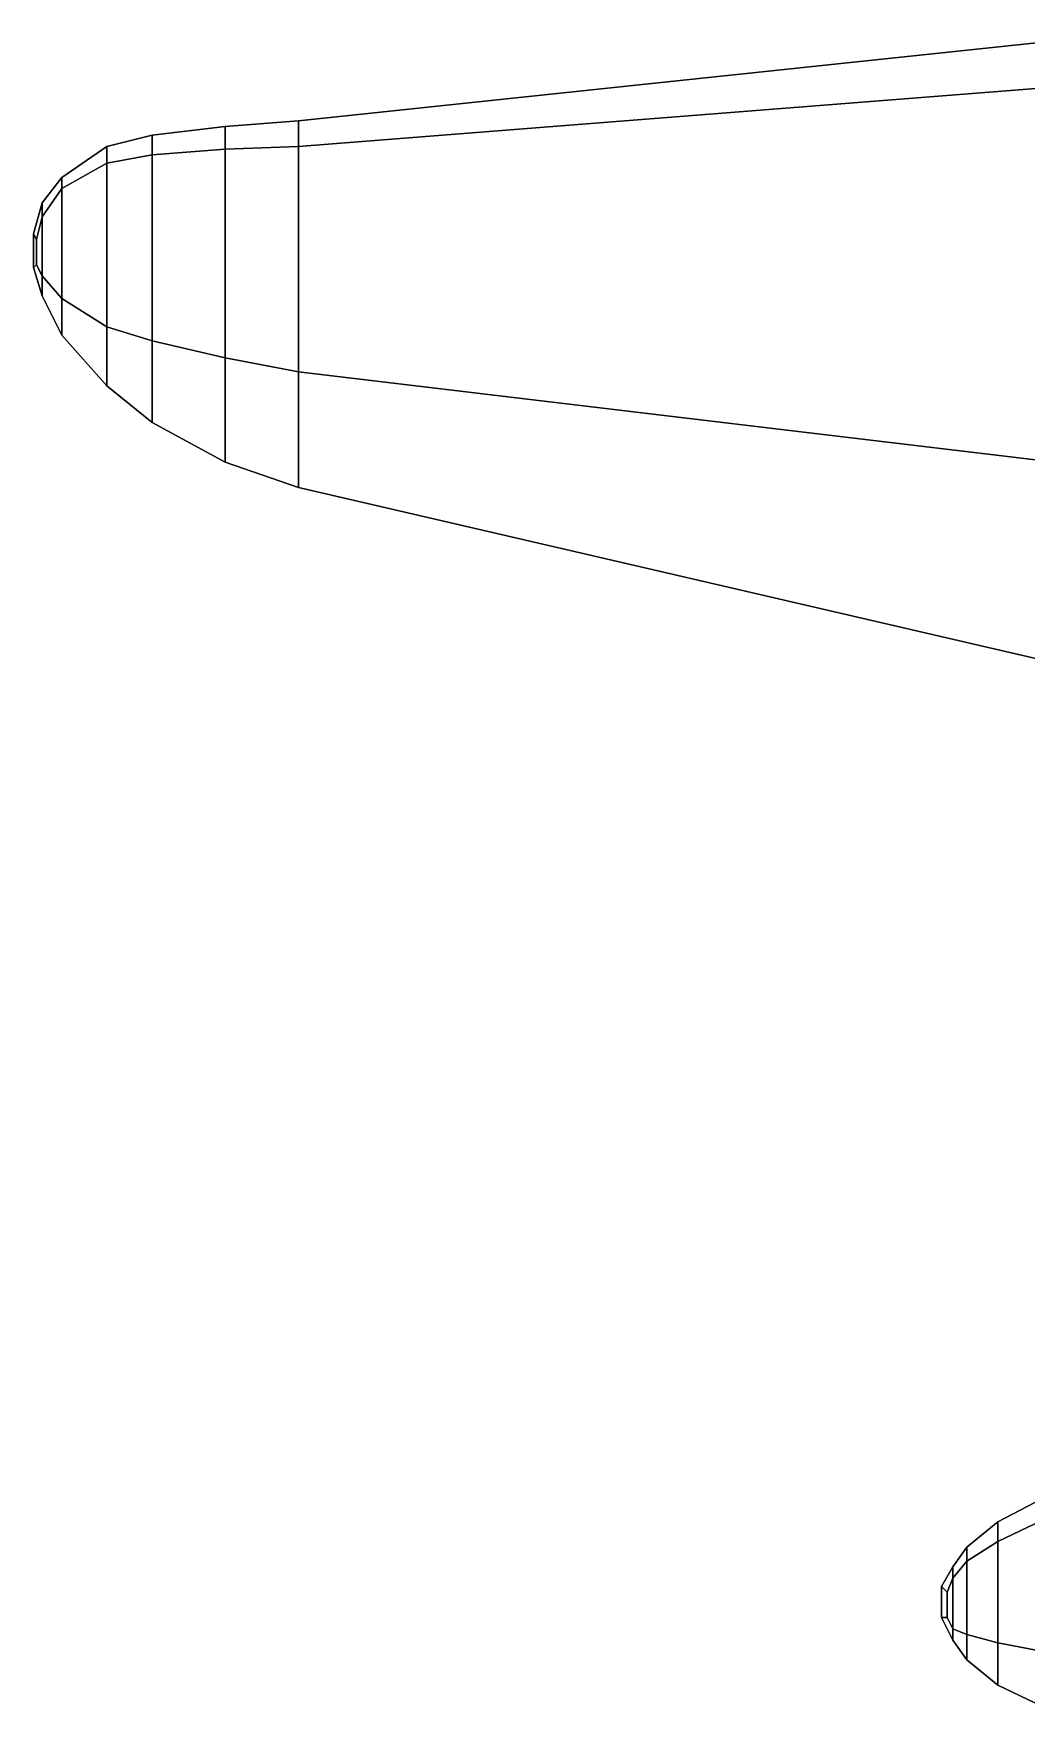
# Model space of a CAD drawing. Header units: millimetres. Extents: x -4.94 to 4.94, y -4.32 to 4.33.
# Drawn here: x -4.94 to -1.42, y -3.8 to 2.16 of the extents above; entities that cross this region are included whole.
import ezdxf

# ---------------------------------------------------------------- set-up
doc = ezdxf.new("R2010")
doc.units = ezdxf.units.MM
doc.layers.add('wing2', color=1, linetype='Continuous')

msp = doc.modelspace()

# ---------------------------------------------------------------- linework, layer by layer
at = {"layer": 'wing2'}
for points in [[(-4, 1.76, 1.51), (-1.07, 1.99, 1.25), (-1.07, 2.16, 1.43), (-4, 1.85, 1.58)], [(-4, 1.85, 1.58), (-1.07, 2.16, 1.43), (-1.07, 1.99, 1.6), (-4, 1.76, 1.66)], [(-4, 0.96, 1.51), (-1.07, 0.61, 1.25), (-1.07, 1.99, 1.25), (-4, 1.76, 1.51)], [(-1.07, 1.99, 1.6), (-1.07, 0.61, 1.6), (-4, 0.96, 1.66), (-4, 1.76, 1.66)], [(-4.26, 1.83, 1.6), (-4, 1.85, 1.58), (-4, 1.76, 1.66), (-4.26, 1.75, 1.67)], [(-4.26, 1.75, 1.54), (-4, 1.76, 1.51), (-4, 1.85, 1.58), (-4.26, 1.83, 1.6)], [(-4.68, 1.76, 1.62), (-4.52, 1.8, 1.62), (-4.52, 1.73, 1.67), (-4.68, 1.7, 1.67)], [(-4.68, 1.7, 1.58), (-4.52, 1.73, 1.56), (-4.52, 1.8, 1.62), (-4.68, 1.76, 1.62)], [(-4.52, 1.8, 1.62), (-4.26, 1.83, 1.6), (-4.26, 1.75, 1.67), (-4.52, 1.73, 1.67)], [(-4.52, 1.73, 1.56), (-4.26, 1.75, 1.54), (-4.26, 1.83, 1.6), (-4.52, 1.8, 1.62)], [(-4.84, 1.61, 1.61), (-4.68, 1.7, 1.58), (-4.68, 1.76, 1.62), (-4.84, 1.65, 1.65)], [(-4.84, 1.65, 1.65), (-4.68, 1.76, 1.62), (-4.68, 1.7, 1.67), (-4.84, 1.61, 1.67)], [(-4.68, 1.12, 1.58), (-4.52, 1.07, 1.56), (-4.52, 1.73, 1.56), (-4.68, 1.7, 1.58)], [(-4.52, 1.73, 1.67), (-4.52, 1.07, 1.67), (-4.68, 1.12, 1.67), (-4.68, 1.7, 1.67)], [(-4.52, 1.07, 1.56), (-4.26, 1.01, 1.54), (-4.26, 1.75, 1.54), (-4.52, 1.73, 1.56)], [(-4.26, 1.75, 1.67), (-4.26, 1.01, 1.67), (-4.52, 1.07, 1.67), (-4.52, 1.73, 1.67)], [(-4.26, 1.01, 1.54), (-4, 0.96, 1.51), (-4, 1.76, 1.51), (-4.26, 1.75, 1.54)], [(-4, 1.76, 1.66), (-4, 0.96, 1.66), (-4.26, 1.01, 1.67), (-4.26, 1.75, 1.67)], [(-4.84, 1.22, 1.61), (-4.68, 1.12, 1.58), (-4.68, 1.7, 1.58), (-4.84, 1.61, 1.61)], [(-4.68, 1.7, 1.67), (-4.68, 1.12, 1.67), (-4.84, 1.22, 1.67), (-4.84, 1.61, 1.67)], [(-4.91, 1.51, 1.64), (-4.84, 1.61, 1.61), (-4.84, 1.65, 1.65), (-4.91, 1.56, 1.66)], [(-4.91, 1.56, 1.66), (-4.84, 1.65, 1.65), (-4.84, 1.61, 1.67), (-4.91, 1.51, 1.67)], [(-4.91, 1.3, 1.64), (-4.84, 1.22, 1.61), (-4.84, 1.61, 1.61), (-4.91, 1.51, 1.64)], [(-4.84, 1.61, 1.67), (-4.84, 1.22, 1.67), (-4.91, 1.3, 1.67), (-4.91, 1.51, 1.67)], [(-4.93, 1.43, 1.65), (-4.91, 1.51, 1.64), (-4.91, 1.56, 1.66), (-4.94, 1.45, 1.66)], [(-4.94, 1.45, 1.66), (-4.91, 1.56, 1.66), (-4.91, 1.51, 1.67), (-4.93, 1.43, 1.67)], [(-4.93, 1.34, 1.65), (-4.91, 1.3, 1.64), (-4.91, 1.51, 1.64), (-4.93, 1.43, 1.65)], [(-4.91, 1.51, 1.67), (-4.91, 1.3, 1.67), (-4.93, 1.34, 1.67), (-4.93, 1.43, 1.67)], [(-4.93, 1.43, 1.67), (-4.93, 1.34, 1.67), (-4.94, 1.33, 1.66), (-4.94, 1.45, 1.66)], [(-4.94, 1.45, 1.66), (-4.94, 1.33, 1.66), (-4.93, 1.34, 1.65), (-4.93, 1.43, 1.65)], [(-4.94, 1.33, 1.66), (-4.91, 1.23, 1.66), (-4.91, 1.3, 1.64), (-4.93, 1.34, 1.65)], [(-4.93, 1.34, 1.67), (-4.91, 1.3, 1.67), (-4.91, 1.23, 1.66), (-4.94, 1.33, 1.66)], [(-4.91, 1.23, 1.66), (-4.84, 1.09, 1.65), (-4.84, 1.22, 1.61), (-4.91, 1.3, 1.64)], [(-4.91, 1.3, 1.67), (-4.84, 1.22, 1.67), (-4.84, 1.09, 1.65), (-4.91, 1.23, 1.66)], [(-4.84, 1.09, 1.65), (-4.68, 0.91, 1.62), (-4.68, 1.12, 1.58), (-4.84, 1.22, 1.61)], [(-4.84, 1.22, 1.67), (-4.68, 1.12, 1.67), (-4.68, 0.91, 1.62), (-4.84, 1.09, 1.65)], [(-4.68, 0.91, 1.62), (-4.52, 0.78, 1.62), (-4.52, 1.07, 1.56), (-4.68, 1.12, 1.58)], [(-4.68, 1.12, 1.67), (-4.52, 1.07, 1.67), (-4.52, 0.78, 1.62), (-4.68, 0.91, 1.62)], [(-4.52, 0.78, 1.62), (-4.26, 0.64, 1.6), (-4.26, 1.01, 1.54), (-4.52, 1.07, 1.56)], [(-4.52, 1.07, 1.67), (-4.26, 1.01, 1.67), (-4.26, 0.64, 1.6), (-4.52, 0.78, 1.62)], [(-4.26, 0.64, 1.6), (-4, 0.55, 1.58), (-4, 0.96, 1.51), (-4.26, 1.01, 1.54)], [(-4.26, 1.01, 1.67), (-4, 0.96, 1.66), (-4, 0.55, 1.58), (-4.26, 0.64, 1.6)], [(-4, 0.55, 1.58), (-1.07, -0.13, 1.43), (-1.07, 0.61, 1.25), (-4, 0.96, 1.51)], [(-4, 0.96, 1.66), (-1.07, 0.61, 1.6), (-1.07, -0.13, 1.43), (-4, 0.55, 1.58)], [(-1.52, -3.12, 2.26), (-1.31, -3.01, 2.26), (-1.31, -3.09, 2.3), (-1.52, -3.19, 2.29)], [(-1.52, -3.19, 2.23), (-1.31, -3.09, 2.22), (-1.31, -3.01, 2.26), (-1.52, -3.12, 2.26)], [(-1.52, -3.55, 2.23), (-1.31, -3.59, 2.22), (-1.31, -3.09, 2.22), (-1.52, -3.19, 2.23)], [(-1.31, -3.09, 2.3), (-1.31, -3.59, 2.3), (-1.52, -3.55, 2.29), (-1.52, -3.19, 2.29)], [(-1.63, -3.21, 2.26), (-1.52, -3.12, 2.26), (-1.52, -3.19, 2.29), (-1.63, -3.26, 2.28)], [(-1.63, -3.26, 2.24), (-1.52, -3.19, 2.23), (-1.52, -3.12, 2.26), (-1.63, -3.21, 2.26)], [(-1.68, -3.28, 2.26), (-1.63, -3.21, 2.26), (-1.63, -3.26, 2.28), (-1.68, -3.32, 2.27)], [(-1.68, -3.32, 2.24), (-1.63, -3.26, 2.24), (-1.63, -3.21, 2.26), (-1.68, -3.28, 2.26)], [(-1.63, -3.52, 2.24), (-1.52, -3.55, 2.23), (-1.52, -3.19, 2.23), (-1.63, -3.26, 2.24)], [(-1.52, -3.19, 2.29), (-1.52, -3.55, 2.29), (-1.63, -3.52, 2.28), (-1.63, -3.26, 2.28)], [(-1.68, -3.5, 2.24), (-1.63, -3.52, 2.24), (-1.63, -3.26, 2.24), (-1.68, -3.32, 2.24)], [(-1.63, -3.26, 2.28), (-1.63, -3.52, 2.28), (-1.68, -3.5, 2.27), (-1.68, -3.32, 2.27)], [(-1.72, -3.35, 2.26), (-1.68, -3.28, 2.26), (-1.68, -3.32, 2.27), (-1.7, -3.37, 2.27)], [(-1.7, -3.37, 2.24), (-1.68, -3.32, 2.24), (-1.68, -3.28, 2.26), (-1.72, -3.35, 2.26)], [(-1.7, -3.46, 2.24), (-1.68, -3.5, 2.24), (-1.68, -3.32, 2.24), (-1.7, -3.37, 2.24)], [(-1.68, -3.32, 2.27), (-1.68, -3.5, 2.27), (-1.7, -3.46, 2.27), (-1.7, -3.37, 2.27)], [(-1.7, -3.37, 2.27), (-1.7, -3.46, 2.27), (-1.72, -3.46, 2.26), (-1.72, -3.35, 2.26)], [(-1.72, -3.35, 2.26), (-1.72, -3.46, 2.26), (-1.7, -3.46, 2.24), (-1.7, -3.37, 2.24)], [(-1.7, -3.46, 2.27), (-1.68, -3.5, 2.27), (-1.68, -3.54, 2.26), (-1.72, -3.46, 2.26)], [(-1.72, -3.46, 2.26), (-1.68, -3.54, 2.26), (-1.68, -3.5, 2.24), (-1.7, -3.46, 2.24)], [(-1.68, -3.5, 2.27), (-1.63, -3.52, 2.28), (-1.63, -3.61, 2.26), (-1.68, -3.54, 2.26)], [(-1.68, -3.54, 2.26), (-1.63, -3.61, 2.26), (-1.63, -3.52, 2.24), (-1.68, -3.5, 2.24)], [(-1.63, -3.52, 2.28), (-1.52, -3.55, 2.29), (-1.52, -3.7, 2.26), (-1.63, -3.61, 2.26)], [(-1.63, -3.61, 2.26), (-1.52, -3.7, 2.26), (-1.52, -3.55, 2.23), (-1.63, -3.52, 2.24)], [(-1.52, -3.55, 2.29), (-1.31, -3.59, 2.3), (-1.31, -3.8, 2.26), (-1.52, -3.7, 2.26)], [(-1.52, -3.7, 2.26), (-1.31, -3.8, 2.26), (-1.31, -3.59, 2.22), (-1.52, -3.55, 2.23)]]:
    msp.add_3dface(points, dxfattribs=at)

doc.saveas('drawing.dxf')
